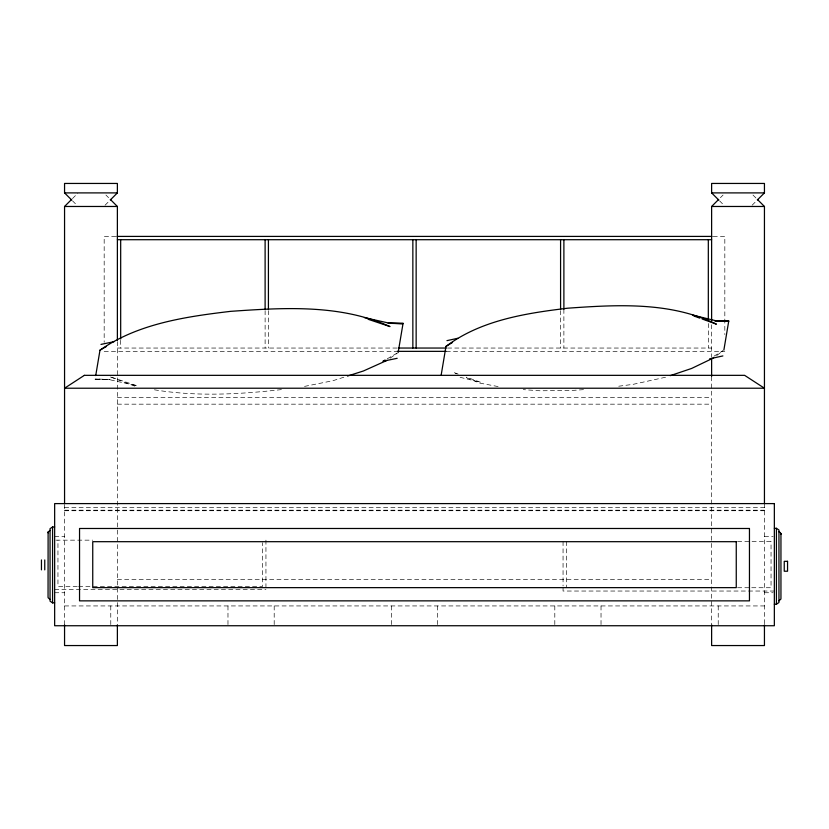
<?xml version="1.0" encoding="UTF-8"?>
<svg xmlns="http://www.w3.org/2000/svg" width="829" height="829" viewBox="0 0 829 829"><rect width="100%" height="100%" fill="white"/><g stroke="black" fill="none" stroke-linecap="round" stroke-linejoin="round"><path stroke-width="0.62" stroke-dasharray="4.14 3.11" d="M111.811 377.34L137.5 385.91L108.796 379.516L95.148 379.008L95.532 376.698M72.486 198.556L77.76 193.271M105.055 205.229L109.459 200.825M720.422 197.675L723.064 195.033M752.121 205.229L756.514 200.825M716.639 355.6L722.826 350.936M390.086 358.221L397.143 353.247M714.018 356.159L722.764 350.833M387.309 358.76L397.06 353.154M665.511 377.247L632.983 384.366L616.952 386.449M343.828 377.226L332.833 380.739L304.212 386.459M281.404 389.599C239.166 394.417 195.934 396.77 153.842 389.703M583.481 389.651L571.046 390.511L539.917 390.78L523.254 389.63M95.055 379.527L110.019 379.423L95.148 379.008M115.811 236.41L104.174 236.41L104.174 342.304M713.189 236.41L724.826 236.41L724.826 334.564M117.376 348.045L397.018 348.045M447.515 348.045L711.624 348.045M104.174 351.351L396.397 351.351M446.22 351.351L724.826 351.351M117.376 397.568L711.624 397.568M117.376 404.169L711.624 404.169M64.558 507.431L764.442 507.431M64.558 510.198L764.442 510.198M64.558 510.737L764.442 510.737M54.652 536.612L64.558 536.612M764.442 536.612L773.105 536.612M55.947 540.156L92.713 540.156M737.572 541.513L773.053 541.513M117.376 579.523L711.624 579.523M77.263 586.372L57.957 586.372L57.957 540.156M78.558 586.372L262.638 586.372L262.638 542.726M737.572 587.73L750.442 587.73M751.737 587.73L771.043 587.73L771.043 541.513M54.652 589.678L265.943 589.678M774.348 591.036L563.057 591.036L563.057 587.222M54.652 592.735L64.558 592.735M764.442 592.735L773.105 592.735M64.558 605.937L764.442 605.937M498.084 386.563L479.639 383.071L465.349 377.247M460.064 377.299L480.779 382.335L466.52 377.154M458.199 374.128L453.442 372.397L457.017 373.858M110.475 376.988L136.153 386.656M752.991 195.033L756.514 198.556M719.541 200.825L723.945 205.229M105.936 195.033L108.578 197.675M72.486 200.825L76.879 205.229M764.442 503.597L764.442 625.74M718.225 605.937L718.225 625.74M711.624 324.73L711.624 357.071M711.624 376.656L711.624 624.455M708.318 323.538L708.318 348.045M601.025 605.937L601.025 625.74M566.362 541.513L566.362 587.73M563.886 309.352L563.886 348.045M563.057 541.513L563.057 585.948M560.58 310.647L560.58 348.045M554.808 605.937L554.808 625.74M437.608 605.937L437.608 625.74M391.392 605.937L391.392 625.74M274.192 605.937L274.192 625.74M268.42 310.647L268.42 348.045M265.943 540.156L265.943 587.139M265.114 310.647L265.114 348.045M227.975 605.937L227.975 625.74M120.682 340.304L120.682 348.045M117.376 341.6L117.376 624.455M110.775 605.937L110.775 625.74M64.558 504.55L64.558 625.74"/><path stroke-width="1.24" d="M95.729 375.547L99.988 350.17C137.915 323.59 185.706 316.668 230.721 311.341C283.891 307.652 340.211 304.077 390.003 326.595L367.993 319.238M398.148 352.532L402.998 323.693L389.35 323.186L364.397 317.621M441.142 375.247L445.981 346.408C480.665 320.263 525.586 313.258 567.689 308.201C617.398 304.668 670.402 301.601 716.411 324.17L702.142 318.989M723.852 350.17L728.701 321.331L715.883 320.761L692.723 315.124M48.196 531.99L48.113 532.829A4.86 3.44 0 0 1 48.196 531.99L50.051 530.384M64.558 503.586L64.558 206.473L71.605 199.437M110.34 199.944L117.376 192.898L117.376 183.447L64.558 183.447L64.558 192.898L71.605 199.944M711.624 320.958L711.624 206.473L718.66 199.437M757.395 199.944L764.442 192.898L764.442 183.447L711.624 183.447L711.624 192.898L718.66 199.944M54.652 526.954L52.579 526.954L50.051 528.674L50.051 601.16L52.579 602.88L54.652 602.88M774.348 604.237L776.421 604.237L778.949 602.507L778.949 530.032L776.421 528.301L774.348 528.301M445.981 346.408L452.541 342.418M99.988 350.17L106.495 346.429M385.133 360.014L382.967 361.257L397.174 358.304M713.551 357.931L691.604 368.459L670.257 375.651M387.07 360.356L363.382 370.998L347.496 376.065M778.949 600.797L780.804 599.191A4.86 3.44 0 0 0 780.949 598.351L780.949 534.187L780.379 532.612L778.949 531.741M446.955 340.646L457.795 338.273M709.634 358.822L722.888 355.931M100.962 344.408L113.987 341.693M403.081 323.175L388.127 323.279L402.998 323.693M728.795 320.802L714.826 320.844L728.701 321.331M64.558 192.898L117.376 192.898M711.624 192.898L764.442 192.898M64.558 206.473L117.376 206.473L117.376 340.304M711.624 206.473L764.442 206.473L764.442 503.586M117.107 236.41L711.893 236.41M117.376 239.705L711.624 239.705M398.314 348.045L446.22 348.045M397.018 351.351L446.22 351.351M50.051 599.44L48.196 597.833A4.86 3.44 0 0 1 48.051 596.994L48.113 532.27M693.821 315.963L699.769 318.129M757.395 199.437L764.442 206.473M110.34 199.437L117.376 206.473M780.887 533.627L780.928 534.187A4.86 3.44 0 0 0 780.804 533.348M776.421 528.301L776.421 604.237M764.442 624.921L764.442 645.553L711.624 645.553L711.624 624.848M711.624 358.366L711.624 376.48M708.318 239.705L708.318 319.673M563.886 239.705L563.886 309.352M560.58 239.705L560.58 309.352M416.148 239.705L416.148 348.045M412.852 239.705L412.852 348.045M268.42 239.705L268.42 309.352M265.114 239.705L265.114 309.352M120.682 239.705L120.682 339.02M117.376 624.921L117.376 645.553L64.558 645.553L64.558 624.848M52.579 526.954L52.579 602.88M44.756 559.958L44.756 569.865M41.45 559.958L41.45 569.865M84.371 375.34L64.558 388.221L764.442 388.221L744.629 375.34L84.371 375.34M774.348 503.597L54.652 503.597L54.652 625.74L774.348 625.74L774.348 503.597M749.457 528.487L79.543 528.487L79.543 600.859L749.457 600.859L749.457 528.487M736.256 541.689L92.744 541.689L92.744 587.647L736.256 587.647L736.256 541.689M787.55 561.316L784.244 561.316L784.244 571.222L787.55 571.222L787.55 561.316"/></g></svg>
